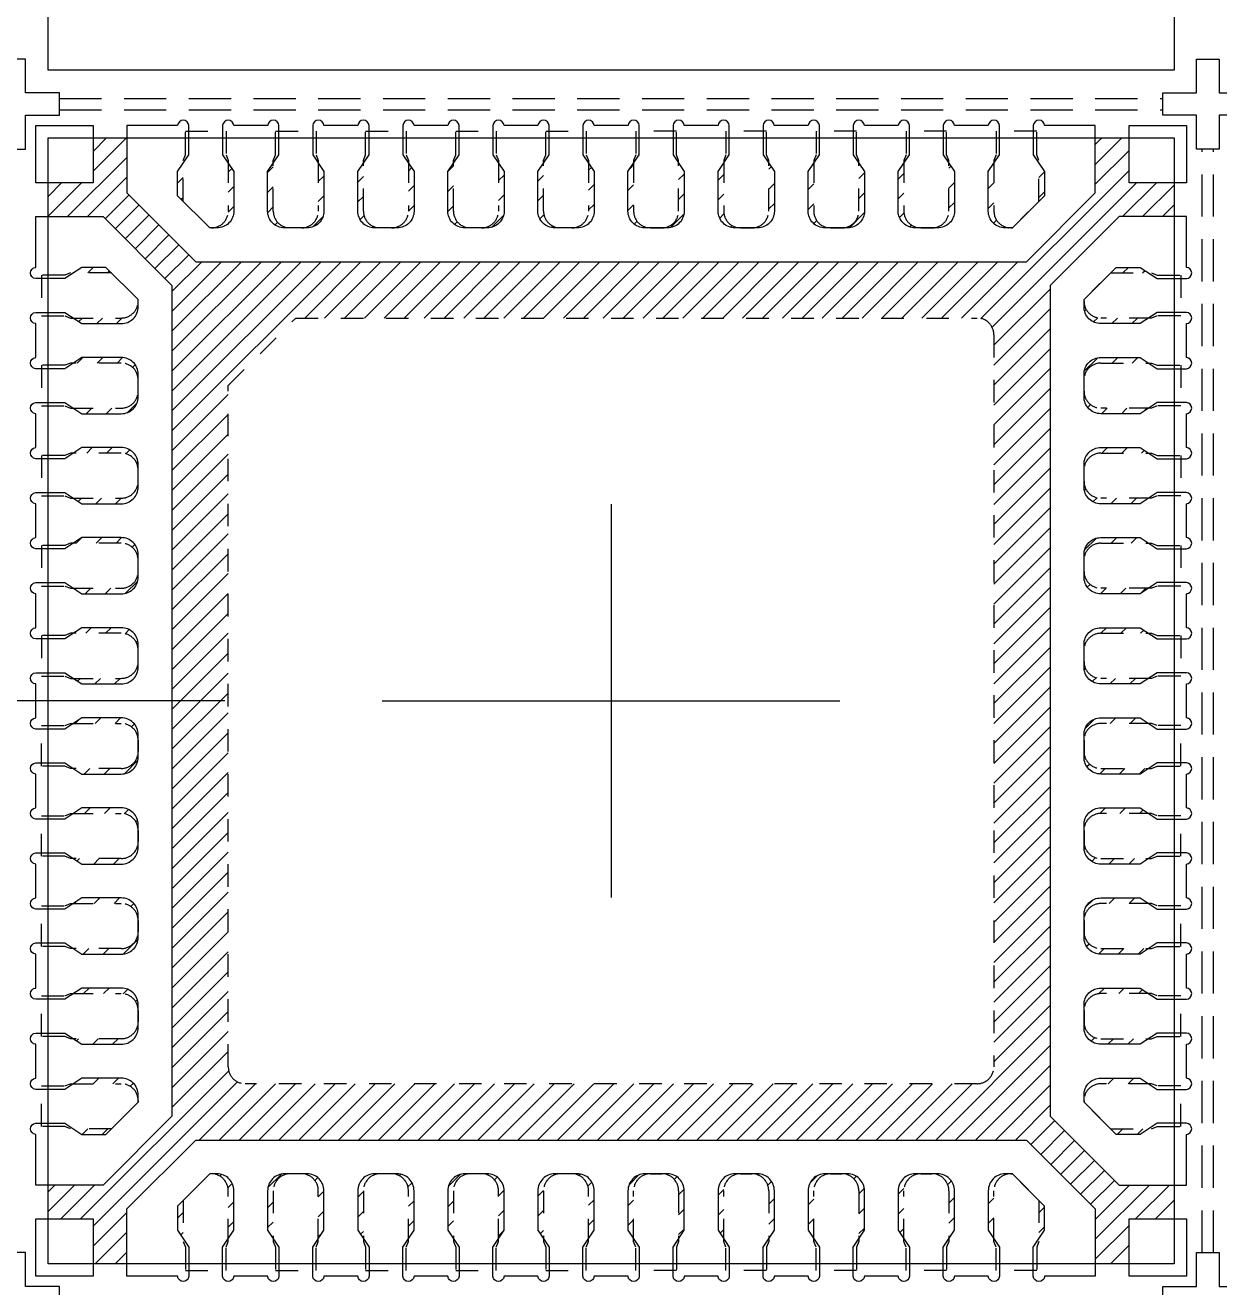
# Model space of a CAD drawing. Extents: x -140 to 3541, y -503 to -95.
# Drawn here: x 3207.96 to 3213.26, y -338.36 to -332.76 of the extents above; entities that cross this region are included whole.
import ezdxf

# ---------------------------------------------------------------- set-up
doc = ezdxf.new("R2010")
doc.units = 0
doc.header["$LTSCALE"] = 5
doc.header["$MEASUREMENT"] = 0
doc.header["$PDMODE"] = 3
doc.linetypes.add('CENTER', pattern=[2, 1.25, -0.25, 0.25, -0.25])
doc.linetypes.add('HIDDEN', pattern=[0.375, 0.25, -0.125])
doc.layers.get('Defpoints').update_dxf_attribs({"linetype": 'CONTINUOUS'})
for name, color, linetype in [('1', 7, 'CONTINUOUS'), ('1D', 4, 'CONTINUOUS'), ('center', 1, 'CONTINUOUS'), ('ETCH', 4, 'CONTINUOUS'), ('PKG', 2, 'CONTINUOUS'), ('标注', 4, 'CONTINUOUS')]:
    doc.layers.add(name, color=color, linetype=linetype)
doc.styles.add('SIMPLEX', font='SIMPLEX')
doc.styles.add('宋体', font='')
doc.styles.get('宋体').set_extended_font_data('SimSun')
doc.dimstyles.new('副本Standard', dxfattribs={"dimtxt": 0.05, "dimasz": 0.05, "dimexe": 0.07, "dimexo": 0.07, "dimgap": 0.07, "dimtad": 1, "dimzin": 1, "dimdsep": 46, "dimtxsty": 'SIMPLEX', "dimcen": 0.1, "dimclrd": 256, "dimclre": 256, "dimclrt": 256, "dimadec": 0, "dimazin": 0, "dimtfac": 1, "dimtofl": 0, "dimtmove": 0, "dimatfit": 0, "dimfxl": 1, "dimlwd": -1, "dimlwe": -1, "dimarcsym": 0})
pattern_1 = [(45, (3211.050355, -333.526074), (-0.0441942, 0.0441942), [])]

# ---------------------------------------------------------------- blocks, each defined once
blk = doc.blocks.new('*D110')
at = {"layer": 'Defpoints', "color": 0}
for p in [(3239.5643, -274.4233), (3204.8143, -346.9113), (3206.9959, -355.1343)]:
    blk.add_point(p, dxfattribs=at)
at = {"layer": '标注', "lineweight": 0}
for p, q in [((3204.8143, -346.9363), (3204.8143, -351.1343)), ((3204.8143, -351.1343), (3206.9959, -353.1343)), ((3206.9959, -353.1343), (3206.9959, -355.1343))]:
    blk.add_line(p, q, dxfattribs=at)
at = {"layer": '标注', "lineweight": 0, "insert": (3206.9959, -357.2513), "char_height": 1, "attachment_point": 5, "rotation": 90, "style": '宋体'}
blk.add_mtext('34.750', dxfattribs=at)
blk = doc.blocks.new('*D131')
at = {"layer": 'Defpoints', "color": 0}
for p in [(3204.8213, -274.4233), (3198.5555, -349.3993), (3232.8023, -349.3993)]:
    blk.add_point(p, dxfattribs=at)
at = {"layer": '标注', "lineweight": 0}
blk.add_line((3232.7773, -349.3993), (3198.5555, -349.3993), dxfattribs=at)
at = {"layer": '标注', "lineweight": 0, "insert": (3196.4412, -349.3993), "char_height": 1, "attachment_point": 5, "style": '宋体'}
blk.add_mtext('74.976', dxfattribs=at)
blk = doc.blocks.new('*D132')
at = {"layer": 'Defpoints', "color": 0}
for p in [(3204.8213, -274.4233), (3198.5555, -335.7613), (3208.8736, -335.7613)]:
    blk.add_point(p, dxfattribs=at)
at = {"layer": '标注', "lineweight": 0}
blk.add_line((3208.8486, -335.7613), (3198.5555, -335.7613), dxfattribs=at)
at = {"layer": '标注', "lineweight": 0, "insert": (3196.4356, -335.7613), "char_height": 1, "attachment_point": 5, "style": '宋体'}
blk.add_mtext('61.338', dxfattribs=at)

msp = doc.modelspace()

# ---------------------------------------------------------------- hatches: boundary and pattern name
at = {"layer": 'ETCH', "lineweight": 0}
h = msp.add_hatch(dxfattribs=at)
h.set_pattern_fill('ANSI31', color=256, scale=0.5)
h.set_pattern_definition([(45, (2652.411686, -336.30486), (-0.044194174, 0.044194174), [])])
h.paths.add_polyline_path([(3212.51434, -333.91741), (3212.82041, -333.61135), (3213.06434, -333.61135), (3213.06434, -333.46135), (3212.86434, -333.46135), (3212.86434, -333.26135), (3212.71434, -333.26135), (3212.71434, -333.50528), (3212.40828, -333.81135), (3208.72041, -333.81135), (3208.41434, -333.50528), (3208.41434, -333.26135), (3208.26434, -333.26135), (3208.26434, -333.46135), (3208.06434, -333.46135), (3208.06434, -333.61135), (3208.30828, -333.61135), (3208.61434, -333.91741), (3208.61434, -337.60528), (3208.30828, -337.91135), (3208.06434, -337.91135), (3208.06434, -338.06135), (3208.26434, -338.06135), (3208.26434, -338.26135), (3208.41434, -338.26135), (3208.41434, -338.01741), (3208.72041, -337.71135), (3212.40828, -337.71135), (3212.71434, -338.01741), (3212.71434, -338.26135), (3212.86434, -338.26135), (3212.86434, -338.06135), (3213.06434, -338.06135), (3213.06434, -337.91135), (3212.82041, -337.91135), (3212.51434, -337.60528)])
h.paths.add_polyline_path([(3209.16434, -334.06135), (3212.18934, -334.06135, -0.4142136), (3212.26434, -334.13635), (3212.26434, -337.38635, -0.4142136), (3212.18934, -337.46135), (3208.93934, -337.46135, -0.4142136), (3208.86434, -337.38635), (3208.86434, -334.36135)], flags=16)
h = msp.add_hatch(dxfattribs=at)
h.set_pattern_fill('ANSI31', color=256, scale=0.5)
h.set_pattern_definition(pattern_1)
h.paths.add_polyline_path([(3211.06434, -333.37385), (3211.03934, -333.41135), (3211.03934, -333.58635, 0.4142136), (3211.11434, -333.66135), (3211.13934, -333.66135, -0.4142136), (3211.06434, -333.58635)])
h.paths.add_polyline_path([(3211.28934, -333.41135), (3211.26434, -333.37385), (3211.26434, -333.58635, -0.4142136), (3211.18934, -333.66135), (3211.21434, -333.66135, 0.4142136), (3211.28934, -333.58635)])
h.paths.add_polyline_path([(3211.46434, -333.37385), (3211.43934, -333.41135), (3211.43934, -333.58635, 0.4142136), (3211.51434, -333.66135), (3211.53934, -333.66135, -0.4142136), (3211.46434, -333.58635)])
h.paths.add_polyline_path([(3211.68934, -333.41135), (3211.66434, -333.37385), (3211.66434, -333.58635, -0.4142136), (3211.58934, -333.66135), (3211.61434, -333.66135, 0.4142136), (3211.68934, -333.58635)])
h.paths.add_polyline_path([(3211.86434, -333.37385), (3211.83934, -333.41135), (3211.83934, -333.58635, 0.4142136), (3211.91434, -333.66135), (3211.93934, -333.66135, -0.4142136), (3211.86434, -333.58635)])
h.paths.add_polyline_path([(3212.08934, -333.41135), (3212.06434, -333.37385), (3212.06434, -333.58635, -0.4142136), (3211.98934, -333.66135), (3212.01434, -333.66135, 0.4142136), (3212.08934, -333.58635)])
h.paths.add_polyline_path([(3212.26434, -333.37385), (3212.23934, -333.41135), (3212.23934, -333.58635, 0.4142136), (3212.31434, -333.66135), (3212.33934, -333.66135, -0.4142136), (3212.26434, -333.58635)])
h.paths.add_polyline_path([(3212.48934, -333.41135), (3212.46434, -333.37385), (3212.46434, -333.54315), (3212.48934, -333.51815)])
h.paths.add_polyline_path([(3208.66434, -333.37385), (3208.63934, -333.41135), (3208.63934, -333.51815), (3208.66434, -333.54315)])
h.paths.add_polyline_path([(3208.88934, -333.41135), (3208.86434, -333.37385), (3208.86434, -333.58635, -0.4142136), (3208.78934, -333.66135), (3208.81434, -333.66135, 0.4142136), (3208.88934, -333.58635)])
h.paths.add_polyline_path([(3209.06434, -333.37385), (3209.03934, -333.41135), (3209.03934, -333.58635, 0.4142136), (3209.11434, -333.66135), (3209.13934, -333.66135, -0.4142136), (3209.06434, -333.58635)])
h.paths.add_polyline_path([(3209.28934, -333.41135), (3209.26434, -333.37385), (3209.26434, -333.58635, -0.4142136), (3209.18934, -333.66135), (3209.21434, -333.66135, 0.4142136), (3209.28934, -333.58635)])
h.paths.add_polyline_path([(3209.46434, -333.37385), (3209.43934, -333.41135), (3209.43934, -333.58635, 0.4142136), (3209.51434, -333.66135), (3209.53934, -333.66135, -0.4142136), (3209.46434, -333.58635)])
h.paths.add_polyline_path([(3209.68934, -333.41135), (3209.66434, -333.37385), (3209.66434, -333.58635, -0.4142136), (3209.58934, -333.66135), (3209.61434, -333.66135, 0.4142136), (3209.68934, -333.58635)])
h.paths.add_polyline_path([(3209.86434, -333.37385), (3209.83934, -333.41135), (3209.83934, -333.58635, 0.4142136), (3209.91434, -333.66135), (3209.93934, -333.66135, -0.4142136), (3209.86434, -333.58635)])
h.paths.add_polyline_path([(3210.08934, -333.41135), (3210.06434, -333.37385), (3210.06434, -333.58635, -0.4142136), (3209.98934, -333.66135), (3210.01434, -333.66135, 0.4142136), (3210.08934, -333.58635)])
h.paths.add_polyline_path([(3210.26434, -333.37385), (3210.23934, -333.41135), (3210.23934, -333.58635, 0.4142136), (3210.31434, -333.66135), (3210.33934, -333.66135, -0.4142136), (3210.26434, -333.58635)])
h.paths.add_polyline_path([(3210.48934, -333.41135), (3210.46434, -333.37385), (3210.46434, -333.58635, -0.4142136), (3210.38934, -333.66135), (3210.41434, -333.66135, 0.4142136), (3210.48934, -333.58635)])
h.paths.add_polyline_path([(3210.66434, -333.37385), (3210.63934, -333.41135), (3210.63934, -333.58635, 0.4142136), (3210.71434, -333.66135), (3210.73934, -333.66135, -0.4142136), (3210.66434, -333.58635)])
h.paths.add_polyline_path([(3210.88934, -333.41135), (3210.86434, -333.37385), (3210.86434, -333.58635, -0.4142136), (3210.78934, -333.66135), (3210.81434, -333.66135, 0.4142136), (3210.88934, -333.58635)])
h = msp.add_hatch(dxfattribs=at)
h.set_pattern_fill('ANSI31', color=256, scale=0.5)
h.set_pattern_definition(pattern_1)
h.paths.add_polyline_path([(3208.17684, -335.26135), (3208.21434, -335.28635), (3208.38934, -335.28635, 0.4142136), (3208.46434, -335.21135), (3208.46434, -335.18635, -0.4142136), (3208.38934, -335.26135)])
h.paths.add_polyline_path([(3208.21434, -335.03635), (3208.17684, -335.06135), (3208.38934, -335.06135, -0.4142136), (3208.46434, -335.13635), (3208.46434, -335.11135, 0.4142136), (3208.38934, -335.03635)])
h.paths.add_polyline_path([(3208.17684, -334.86135), (3208.21434, -334.88635), (3208.38934, -334.88635, 0.4142136), (3208.46434, -334.81135), (3208.46434, -334.78635, -0.4142136), (3208.38934, -334.86135)])
h.paths.add_polyline_path([(3208.21434, -334.63635), (3208.17684, -334.66135), (3208.38934, -334.66135, -0.4142136), (3208.46434, -334.73635), (3208.46434, -334.71135, 0.4142136), (3208.38934, -334.63635)])
h.paths.add_polyline_path([(3208.17684, -334.46135), (3208.21434, -334.48635), (3208.38934, -334.48635, 0.4142136), (3208.46434, -334.41135), (3208.46434, -334.38635, -0.4142136), (3208.38934, -334.46135)])
h.paths.add_polyline_path([(3208.21434, -334.23635), (3208.17684, -334.26135), (3208.38934, -334.26135, -0.4142136), (3208.46434, -334.33635), (3208.46434, -334.31135, 0.4142136), (3208.38934, -334.23635)])
h.paths.add_polyline_path([(3208.17684, -334.06135), (3208.21434, -334.08635), (3208.38934, -334.08635, 0.4142136), (3208.46434, -334.01135), (3208.46434, -333.98635, -0.4142136), (3208.38934, -334.06135)])
h.paths.add_polyline_path([(3208.21434, -333.83635), (3208.17684, -333.86135), (3208.34614, -333.86135), (3208.32114, -333.83635)])
h.paths.add_polyline_path([(3208.17684, -337.66135), (3208.21434, -337.68635), (3208.32114, -337.68635), (3208.34614, -337.66135)])
h.paths.add_polyline_path([(3208.21434, -337.43635), (3208.17684, -337.46135), (3208.38934, -337.46135, -0.4142136), (3208.46434, -337.53635), (3208.46434, -337.51135, 0.4142136), (3208.38934, -337.43635)])
h.paths.add_polyline_path([(3208.17684, -337.26135), (3208.21434, -337.28635), (3208.38934, -337.28635, 0.4142136), (3208.46434, -337.21135), (3208.46434, -337.18635, -0.4142136), (3208.38934, -337.26135)])
h.paths.add_polyline_path([(3208.21434, -337.03635), (3208.17684, -337.06135), (3208.38934, -337.06135, -0.4142136), (3208.46434, -337.13635), (3208.46434, -337.11135, 0.4142136), (3208.38934, -337.03635)])
h.paths.add_polyline_path([(3208.17684, -336.86135), (3208.21434, -336.88635), (3208.38934, -336.88635, 0.4142136), (3208.46434, -336.81135), (3208.46434, -336.78635, -0.4142136), (3208.38934, -336.86135)])
h.paths.add_polyline_path([(3208.21434, -336.63635), (3208.17684, -336.66135), (3208.38934, -336.66135, -0.4142136), (3208.46434, -336.73635), (3208.46434, -336.71135, 0.4142136), (3208.38934, -336.63635)])
h.paths.add_polyline_path([(3208.17684, -336.46135), (3208.21434, -336.48635), (3208.38934, -336.48635, 0.4142136), (3208.46434, -336.41135), (3208.46434, -336.38635, -0.4142136), (3208.38934, -336.46135)])
h.paths.add_polyline_path([(3208.21434, -336.23635), (3208.17684, -336.26135), (3208.38934, -336.26135, -0.4142136), (3208.46434, -336.33635), (3208.46434, -336.31135, 0.4142136), (3208.38934, -336.23635)])
h.paths.add_polyline_path([(3208.17684, -336.06135), (3208.21434, -336.08635), (3208.38934, -336.08635, 0.4142136), (3208.46434, -336.01135), (3208.46434, -335.98635, -0.4142136), (3208.38934, -336.06135)])
h.paths.add_polyline_path([(3208.21434, -335.83635), (3208.17684, -335.86135), (3208.38934, -335.86135, -0.4142136), (3208.46434, -335.93635), (3208.46434, -335.91135, 0.4142136), (3208.38934, -335.83635)])
h.paths.add_polyline_path([(3208.17684, -335.66135), (3208.21434, -335.68635), (3208.38934, -335.68635, 0.4142136), (3208.46434, -335.61135), (3208.46434, -335.58635, -0.4142136), (3208.38934, -335.66135)])
h.paths.add_polyline_path([(3208.21434, -335.43635), (3208.17684, -335.46135), (3208.38934, -335.46135, -0.4142136), (3208.46434, -335.53635), (3208.46434, -335.51135, 0.4142136), (3208.38934, -335.43635)])
h = msp.add_hatch(dxfattribs=at)
h.set_pattern_fill('ANSI31', color=256, scale=0.5)
h.set_pattern_definition(pattern_1)
h.paths.add_polyline_path([(3212.95184, -335.26135), (3212.91434, -335.28635), (3212.73934, -335.28635, -0.4142136), (3212.66434, -335.21135), (3212.66434, -335.18635, 0.4142136), (3212.73934, -335.26135)])
h.paths.add_polyline_path([(3212.91434, -335.03635), (3212.95184, -335.06135), (3212.73934, -335.06135, 0.4142136), (3212.66434, -335.13635), (3212.66434, -335.11135, -0.4142136), (3212.73934, -335.03635)])
h.paths.add_polyline_path([(3212.95184, -334.86135), (3212.91434, -334.88635), (3212.73934, -334.88635, -0.4142136), (3212.66434, -334.81135), (3212.66434, -334.78635, 0.4142136), (3212.73934, -334.86135)])
h.paths.add_polyline_path([(3212.91434, -334.63635), (3212.95184, -334.66135), (3212.73934, -334.66135, 0.4142136), (3212.66434, -334.73635), (3212.66434, -334.71135, -0.4142136), (3212.73934, -334.63635)])
h.paths.add_polyline_path([(3212.95184, -334.46135), (3212.91434, -334.48635), (3212.73934, -334.48635, -0.4142136), (3212.66434, -334.41135), (3212.66434, -334.38635, 0.4142136), (3212.73934, -334.46135)])
h.paths.add_polyline_path([(3212.91434, -334.23635), (3212.95184, -334.26135), (3212.73934, -334.26135, 0.4142136), (3212.66434, -334.33635), (3212.66434, -334.31135, -0.4142136), (3212.73934, -334.23635)])
h.paths.add_polyline_path([(3212.95184, -334.06135), (3212.91434, -334.08635), (3212.73934, -334.08635, -0.4142136), (3212.66434, -334.01135), (3212.66434, -333.98635, 0.4142136), (3212.73934, -334.06135)])
h.paths.add_polyline_path([(3212.91434, -333.83635), (3212.95184, -333.86135), (3212.78254, -333.86135), (3212.80754, -333.83635)])
h.paths.add_polyline_path([(3212.95184, -337.66135), (3212.91434, -337.68635), (3212.80754, -337.68635), (3212.78254, -337.66135)])
h.paths.add_polyline_path([(3212.91434, -337.43635), (3212.95184, -337.46135), (3212.73934, -337.46135, 0.4142136), (3212.66434, -337.53635), (3212.66434, -337.51135, -0.4142136), (3212.73934, -337.43635)])
h.paths.add_polyline_path([(3212.95184, -337.26135), (3212.91434, -337.28635), (3212.73934, -337.28635, -0.4142136), (3212.66434, -337.21135), (3212.66434, -337.18635, 0.4142136), (3212.73934, -337.26135)])
h.paths.add_polyline_path([(3212.91434, -337.03635), (3212.95184, -337.06135), (3212.73934, -337.06135, 0.4142136), (3212.66434, -337.13635), (3212.66434, -337.11135, -0.4142136), (3212.73934, -337.03635)])
h.paths.add_polyline_path([(3212.95184, -336.86135), (3212.91434, -336.88635), (3212.73934, -336.88635, -0.4142136), (3212.66434, -336.81135), (3212.66434, -336.78635, 0.4142136), (3212.73934, -336.86135)])
h.paths.add_polyline_path([(3212.91434, -336.63635), (3212.95184, -336.66135), (3212.73934, -336.66135, 0.4142136), (3212.66434, -336.73635), (3212.66434, -336.71135, -0.4142136), (3212.73934, -336.63635)])
h.paths.add_polyline_path([(3212.95184, -336.46135), (3212.91434, -336.48635), (3212.73934, -336.48635, -0.4142136), (3212.66434, -336.41135), (3212.66434, -336.38635, 0.4142136), (3212.73934, -336.46135)])
h.paths.add_polyline_path([(3212.91434, -336.23635), (3212.95184, -336.26135), (3212.73934, -336.26135, 0.4142136), (3212.66434, -336.33635), (3212.66434, -336.31135, -0.4142136), (3212.73934, -336.23635)])
h.paths.add_polyline_path([(3212.95184, -336.06135), (3212.91434, -336.08635), (3212.73934, -336.08635, -0.4142136), (3212.66434, -336.01135), (3212.66434, -335.98635, 0.4142136), (3212.73934, -336.06135)])
h.paths.add_polyline_path([(3212.91434, -335.83635), (3212.95184, -335.86135), (3212.73934, -335.86135, 0.4142136), (3212.66434, -335.93635), (3212.66434, -335.91135, -0.4142136), (3212.73934, -335.83635)])
h.paths.add_polyline_path([(3212.95184, -335.66135), (3212.91434, -335.68635), (3212.73934, -335.68635, -0.4142136), (3212.66434, -335.61135), (3212.66434, -335.58635, 0.4142136), (3212.73934, -335.66135)])
h.paths.add_polyline_path([(3212.91434, -335.43635), (3212.95184, -335.46135), (3212.73934, -335.46135, 0.4142136), (3212.66434, -335.53635), (3212.66434, -335.51135, -0.4142136), (3212.73934, -335.43635)])
h = msp.add_hatch(dxfattribs=at)
h.set_pattern_fill('ANSI31', color=256, scale=0.5)
h.set_pattern_definition(pattern_1)
h.paths.add_polyline_path([(3211.06434, -338.14885), (3211.03934, -338.11135), (3211.03934, -337.93635, -0.4142136), (3211.11434, -337.86135), (3211.13934, -337.86135, 0.4142136), (3211.06434, -337.93635)])
h.paths.add_polyline_path([(3211.28934, -338.11135), (3211.26434, -338.14885), (3211.26434, -337.93635, 0.4142136), (3211.18934, -337.86135), (3211.21434, -337.86135, -0.4142136), (3211.28934, -337.93635)])
h.paths.add_polyline_path([(3211.46434, -338.14885), (3211.43934, -338.11135), (3211.43934, -337.93635, -0.4142136), (3211.51434, -337.86135), (3211.53934, -337.86135, 0.4142136), (3211.46434, -337.93635)])
h.paths.add_polyline_path([(3211.68934, -338.11135), (3211.66434, -338.14885), (3211.66434, -337.93635, 0.4142136), (3211.58934, -337.86135), (3211.61434, -337.86135, -0.4142136), (3211.68934, -337.93635)])
h.paths.add_polyline_path([(3211.86434, -338.14885), (3211.83934, -338.11135), (3211.83934, -337.93635, -0.4142136), (3211.91434, -337.86135), (3211.93934, -337.86135, 0.4142136), (3211.86434, -337.93635)])
h.paths.add_polyline_path([(3212.08934, -338.11135), (3212.06434, -338.14885), (3212.06434, -337.93635, 0.4142136), (3211.98934, -337.86135), (3212.01434, -337.86135, -0.4142136), (3212.08934, -337.93635)])
h.paths.add_polyline_path([(3212.26434, -338.14885), (3212.23934, -338.11135), (3212.23934, -337.93635, -0.4142136), (3212.31434, -337.86135), (3212.33934, -337.86135, 0.4142136), (3212.26434, -337.93635)])
h.paths.add_polyline_path([(3212.48934, -338.11135), (3212.46434, -338.14885), (3212.46434, -337.97955), (3212.48934, -338.00455)])
h.paths.add_polyline_path([(3208.66434, -338.14885), (3208.63934, -338.11135), (3208.63934, -338.00455), (3208.66434, -337.97955)])
h.paths.add_polyline_path([(3208.88934, -338.11135), (3208.86434, -338.14885), (3208.86434, -337.93635, 0.4142136), (3208.78934, -337.86135), (3208.81434, -337.86135, -0.4142136), (3208.88934, -337.93635)])
h.paths.add_polyline_path([(3209.06434, -338.14885), (3209.03934, -338.11135), (3209.03934, -337.93635, -0.4142136), (3209.11434, -337.86135), (3209.13934, -337.86135, 0.4142136), (3209.06434, -337.93635)])
h.paths.add_polyline_path([(3209.28934, -338.11135), (3209.26434, -338.14885), (3209.26434, -337.93635, 0.4142136), (3209.18934, -337.86135), (3209.21434, -337.86135, -0.4142136), (3209.28934, -337.93635)])
h.paths.add_polyline_path([(3209.46434, -338.14885), (3209.43934, -338.11135), (3209.43934, -337.93635, -0.4142136), (3209.51434, -337.86135), (3209.53934, -337.86135, 0.4142136), (3209.46434, -337.93635)])
h.paths.add_polyline_path([(3209.68934, -338.11135), (3209.66434, -338.14885), (3209.66434, -337.93635, 0.4142136), (3209.58934, -337.86135), (3209.61434, -337.86135, -0.4142136), (3209.68934, -337.93635)])
h.paths.add_polyline_path([(3209.86434, -338.14885), (3209.83934, -338.11135), (3209.83934, -337.93635, -0.4142136), (3209.91434, -337.86135), (3209.93934, -337.86135, 0.4142136), (3209.86434, -337.93635)])
h.paths.add_polyline_path([(3210.08934, -338.11135), (3210.06434, -338.14885), (3210.06434, -337.93635, 0.4142136), (3209.98934, -337.86135), (3210.01434, -337.86135, -0.4142136), (3210.08934, -337.93635)])
h.paths.add_polyline_path([(3210.26434, -338.14885), (3210.23934, -338.11135), (3210.23934, -337.93635, -0.4142136), (3210.31434, -337.86135), (3210.33934, -337.86135, 0.4142136), (3210.26434, -337.93635)])
h.paths.add_polyline_path([(3210.48934, -338.11135), (3210.46434, -338.14885), (3210.46434, -337.93635, 0.4142136), (3210.38934, -337.86135), (3210.41434, -337.86135, -0.4142136), (3210.48934, -337.93635)])
h.paths.add_polyline_path([(3210.66434, -338.14885), (3210.63934, -338.11135), (3210.63934, -337.93635, -0.4142136), (3210.71434, -337.86135), (3210.73934, -337.86135, 0.4142136), (3210.66434, -337.93635)])
h.paths.add_polyline_path([(3210.88934, -338.11135), (3210.86434, -338.14885), (3210.86434, -337.93635, 0.4142136), (3210.78934, -337.86135), (3210.81434, -337.86135, -0.4142136), (3210.88934, -337.93635)])

# ---------------------------------------------------------------- linework, layer by layer
at = {"layer": '1', "linetype": 'Continuous', "lineweight": 0}
for points in [[(3208.00934, -333.46135), (3208.00934, -333.20635), (3208.26434, -333.20635), (3208.26434, -333.46135)], [(3212.86434, -333.46135), (3212.86434, -333.20635), (3213.11934, -333.20635), (3213.11934, -333.46135)], [(3208.26434, -338.31635), (3208.00934, -338.31635), (3208.00934, -338.06135), (3208.26434, -338.06135)], [(3213.11934, -338.06135), (3213.11934, -338.31635), (3212.86434, -338.31635), (3212.86434, -338.06135)]]:
    msp.add_lwpolyline(points, close=True, dxfattribs=at)
at = {"layer": '1', "lineweight": 0}
for points in [[(3209.2892, -333.20635, 0.9266253), (3209.23934, -333.20635), (3209.23934, -333.33635), (3209.28934, -333.41135), (3209.28934, -333.58635, -0.4142136), (3209.21434, -333.66135), (3209.11434, -333.66135, -0.4142136), (3209.03934, -333.58635), (3209.03934, -333.41135), (3209.08934, -333.33635), (3209.08934, -333.20635, 0.9266253), (3209.03949, -333.20635), (3208.8892, -333.20635, 0.9266253), (3208.83934, -333.20635), (3208.83934, -333.33635), (3208.88934, -333.41135), (3208.88934, -333.58635, -0.4142136), (3208.81434, -333.66135), (3208.78254, -333.66135), (3208.63934, -333.51815), (3208.63934, -333.41135), (3208.68934, -333.33635), (3208.68934, -333.20635, 0.9266253), (3208.63949, -333.20635), (3208.41434, -333.20635), (3208.41434, -333.50528), (3208.72041, -333.81135), (3212.40828, -333.81135), (3212.71434, -333.50528), (3212.71434, -333.20635), (3212.4892, -333.20635, 0.9266253), (3212.43934, -333.20635), (3212.43934, -333.33635), (3212.48934, -333.41135), (3212.48934, -333.51815), (3212.34614, -333.66135), (3212.31434, -333.66135, -0.4142136), (3212.23934, -333.58635), (3212.23934, -333.41135), (3212.28934, -333.33635), (3212.28934, -333.20635, 0.9266253), (3212.23949, -333.20635), (3212.0892, -333.20635, 0.9266253), (3212.03934, -333.20635), (3212.03934, -333.33635), (3212.08934, -333.41135), (3212.08934, -333.58635, -0.4142136), (3212.01434, -333.66135), (3211.91434, -333.66135, -0.4142136), (3211.83934, -333.58635), (3211.83934, -333.41135), (3211.88934, -333.33635), (3211.88934, -333.20635, 0.9266253), (3211.83949, -333.20635), (3211.6892, -333.20635, 0.9266253), (3211.63934, -333.20635), (3211.63934, -333.33635), (3211.68934, -333.41135), (3211.68934, -333.58635, -0.4142136), (3211.61434, -333.66135), (3211.51434, -333.66135, -0.4142136), (3211.43934, -333.58635), (3211.43934, -333.41135), (3211.48934, -333.33635), (3211.48934, -333.20635, 0.9266253), (3211.43949, -333.20635), (3211.2892, -333.20635, 0.9266253), (3211.23934, -333.20635), (3211.23934, -333.33635), (3211.28934, -333.41135), (3211.28934, -333.58635, -0.4142136), (3211.21434, -333.66135), (3211.11434, -333.66135, -0.4142136), (3211.03934, -333.58635), (3211.03934, -333.41135), (3211.08934, -333.33635), (3211.08934, -333.20635, 0.9266253), (3211.03949, -333.20635), (3210.8892, -333.20635, 0.9266253), (3210.83934, -333.20635), (3210.83934, -333.33635), (3210.88934, -333.41135), (3210.88934, -333.58635, -0.4142136), (3210.81434, -333.66135), (3210.71434, -333.66135, -0.4142136), (3210.63934, -333.58635), (3210.63934, -333.41135), (3210.68934, -333.33635), (3210.68934, -333.20635, 0.9266253), (3210.63949, -333.20635), (3210.4892, -333.20635, 0.9266253), (3210.43934, -333.20635), (3210.43934, -333.33635), (3210.48934, -333.41135), (3210.48934, -333.58635, -0.4142136), (3210.41434, -333.66135), (3210.31434, -333.66135, -0.4142136), (3210.23934, -333.58635), (3210.23934, -333.41135), (3210.28934, -333.33635), (3210.28934, -333.20635, 0.9266253), (3210.23949, -333.20635), (3210.0892, -333.20635, 0.9266253), (3210.03934, -333.20635), (3210.03934, -333.33635), (3210.08934, -333.41135), (3210.08934, -333.58635, -0.4142136), (3210.01434, -333.66135), (3209.91434, -333.66135, -0.4142136), (3209.83934, -333.58635), (3209.83934, -333.41135), (3209.88934, -333.33635), (3209.88934, -333.20635, 0.9266253), (3209.83949, -333.20635), (3209.6892, -333.20635, 0.9266253), (3209.63934, -333.20635), (3209.63934, -333.33635), (3209.68934, -333.41135), (3209.68934, -333.58635, -0.4142136), (3209.61434, -333.66135), (3209.51434, -333.66135, -0.4142136), (3209.43934, -333.58635), (3209.43934, -333.41135), (3209.48934, -333.33635), (3209.48934, -333.20635, 0.9266253), (3209.43949, -333.20635)], [(3213.11934, -334.8862, 0.9266253), (3213.11934, -334.83635), (3212.98934, -334.83635), (3212.91434, -334.88635), (3212.73934, -334.88635, -0.4142136), (3212.66434, -334.81135), (3212.66434, -334.71135, -0.4142136), (3212.73934, -334.63635), (3212.91434, -334.63635), (3212.98934, -334.68635), (3213.11934, -334.68635, 0.9266253), (3213.11934, -334.63649), (3213.11934, -334.4862, 0.9266253), (3213.11934, -334.43635), (3212.98934, -334.43635), (3212.91434, -334.48635), (3212.73934, -334.48635, -0.4142136), (3212.66434, -334.41135), (3212.66434, -334.31135, -0.4142136), (3212.73934, -334.23635), (3212.91434, -334.23635), (3212.98934, -334.28635), (3213.11934, -334.28635, 0.9266253), (3213.11934, -334.23649), (3213.11934, -334.0862, 0.9266253), (3213.11934, -334.03635), (3212.98934, -334.03635), (3212.91434, -334.08635), (3212.73934, -334.08635, -0.4142136), (3212.66434, -334.01135), (3212.66434, -333.97955), (3212.80754, -333.83635), (3212.91434, -333.83635), (3212.98934, -333.88635), (3213.11934, -333.88635, 0.9266253), (3213.11934, -333.83649), (3213.11934, -333.61135), (3212.82041, -333.61135), (3212.51434, -333.91741), (3212.51434, -337.60528), (3212.82041, -337.91135), (3213.11934, -337.91135), (3213.11934, -337.6862, 0.9266253), (3213.11934, -337.63635), (3212.98934, -337.63635), (3212.91434, -337.68635), (3212.80754, -337.68635), (3212.66434, -337.54315), (3212.66434, -337.51135, -0.4142136), (3212.73934, -337.43635), (3212.91434, -337.43635), (3212.98934, -337.48635), (3213.11934, -337.48635, 0.9266253), (3213.11934, -337.43649), (3213.11934, -337.2862, 0.9266253), (3213.11934, -337.23635), (3212.98934, -337.23635), (3212.91434, -337.28635), (3212.73934, -337.28635, -0.4142136), (3212.66434, -337.21135), (3212.66434, -337.11135, -0.4142136), (3212.73934, -337.03635), (3212.91434, -337.03635), (3212.98934, -337.08635), (3213.11934, -337.08635, 0.9266253), (3213.11934, -337.03649), (3213.11934, -336.8862, 0.9266253), (3213.11934, -336.83635), (3212.98934, -336.83635), (3212.91434, -336.88635), (3212.73934, -336.88635, -0.4142136), (3212.66434, -336.81135), (3212.66434, -336.71135, -0.4142136), (3212.73934, -336.63635), (3212.91434, -336.63635), (3212.98934, -336.68635), (3213.11934, -336.68635, 0.9266253), (3213.11934, -336.63649), (3213.11934, -336.4862, 0.9266253), (3213.11934, -336.43635), (3212.98934, -336.43635), (3212.91434, -336.48635), (3212.73934, -336.48635, -0.4142136), (3212.66434, -336.41135), (3212.66434, -336.31135, -0.4142136), (3212.73934, -336.23635), (3212.91434, -336.23635), (3212.98934, -336.28635), (3213.11934, -336.28635, 0.9266253), (3213.11934, -336.23649), (3213.11934, -336.0862, 0.9266253), (3213.11934, -336.03635), (3212.98934, -336.03635), (3212.91434, -336.08635), (3212.73934, -336.08635, -0.4142136), (3212.66434, -336.01135), (3212.66434, -335.91135, -0.4142136), (3212.73934, -335.83635), (3212.91434, -335.83635), (3212.98934, -335.88635), (3213.11934, -335.88635, 0.9266253), (3213.11934, -335.83649), (3213.11934, -335.6862, 0.9266253), (3213.11934, -335.63635), (3212.98934, -335.63635), (3212.91434, -335.68635), (3212.73934, -335.68635, -0.4142136), (3212.66434, -335.61135), (3212.66434, -335.51135, -0.4142136), (3212.73934, -335.43635), (3212.91434, -335.43635), (3212.98934, -335.48635), (3213.11934, -335.48635, 0.9266253), (3213.11934, -335.43649), (3213.11934, -335.2862, 0.9266253), (3213.11934, -335.23635), (3212.98934, -335.23635), (3212.91434, -335.28635), (3212.73934, -335.28635, -0.4142136), (3212.66434, -335.21135), (3212.66434, -335.11135, -0.4142136), (3212.73934, -335.03635), (3212.91434, -335.03635), (3212.98934, -335.08635), (3213.11934, -335.08635, 0.9266253), (3213.11934, -335.03649)]]:
    msp.add_lwpolyline(points, format="xyb", close=True, dxfattribs=at)
at = {"layer": '1', "linetype": 'Continuous', "lineweight": 0}
for points in [[(3208.00934, -334.8862, -0.9266253), (3208.00934, -334.83635), (3208.13934, -334.83635), (3208.21434, -334.88635), (3208.38934, -334.88635, 0.4142136), (3208.46434, -334.81135), (3208.46434, -334.71135, 0.4142136), (3208.38934, -334.63635), (3208.21434, -334.63635), (3208.13934, -334.68635), (3208.00934, -334.68635, -0.9266253), (3208.00934, -334.63649), (3208.00934, -334.4862, -0.9266253), (3208.00934, -334.43635), (3208.13934, -334.43635), (3208.21434, -334.48635), (3208.38934, -334.48635, 0.4142136), (3208.46434, -334.41135), (3208.46434, -334.31135, 0.4142136), (3208.38934, -334.23635), (3208.21434, -334.23635), (3208.13934, -334.28635), (3208.00934, -334.28635, -0.9266253), (3208.00934, -334.23649), (3208.00934, -334.0862, -0.9266253), (3208.00934, -334.03635), (3208.13934, -334.03635), (3208.21434, -334.08635), (3208.38934, -334.08635, 0.4142136), (3208.46434, -334.01135), (3208.46434, -333.97955), (3208.32114, -333.83635), (3208.21434, -333.83635), (3208.13934, -333.88635), (3208.00934, -333.88635, -0.9266253), (3208.00934, -333.83649), (3208.00934, -333.61135), (3208.30828, -333.61135), (3208.61434, -333.91741), (3208.61434, -337.60528), (3208.30828, -337.91135), (3208.00934, -337.91135), (3208.00934, -337.6862, -0.9266253), (3208.00934, -337.63635), (3208.13934, -337.63635), (3208.21434, -337.68635), (3208.32114, -337.68635), (3208.46434, -337.54315), (3208.46434, -337.51135, 0.4142136), (3208.38934, -337.43635), (3208.21434, -337.43635), (3208.13934, -337.48635), (3208.00934, -337.48635, -0.9266253), (3208.00934, -337.43649), (3208.00934, -337.2862, -0.9266253), (3208.00934, -337.23635), (3208.13934, -337.23635), (3208.21434, -337.28635), (3208.38934, -337.28635, 0.4142136), (3208.46434, -337.21135), (3208.46434, -337.11135, 0.4142136), (3208.38934, -337.03635), (3208.21434, -337.03635), (3208.13934, -337.08635), (3208.00934, -337.08635, -0.9266253), (3208.00934, -337.03649), (3208.00934, -336.8862, -0.9266253), (3208.00934, -336.83635), (3208.13934, -336.83635), (3208.21434, -336.88635), (3208.38934, -336.88635, 0.4142136), (3208.46434, -336.81135), (3208.46434, -336.71135, 0.4142136), (3208.38934, -336.63635), (3208.21434, -336.63635), (3208.13934, -336.68635), (3208.00934, -336.68635, -0.9266253), (3208.00934, -336.63649), (3208.00934, -336.4862, -0.9266253), (3208.00934, -336.43635), (3208.13934, -336.43635), (3208.21434, -336.48635), (3208.38934, -336.48635, 0.4142136), (3208.46434, -336.41135), (3208.46434, -336.31135, 0.4142136), (3208.38934, -336.23635), (3208.21434, -336.23635), (3208.13934, -336.28635), (3208.00934, -336.28635, -0.9266253), (3208.00934, -336.23649), (3208.00934, -336.0862, -0.9266253), (3208.00934, -336.03635), (3208.13934, -336.03635), (3208.21434, -336.08635), (3208.38934, -336.08635, 0.4142136), (3208.46434, -336.01135), (3208.46434, -335.91135, 0.4142136), (3208.38934, -335.83635), (3208.21434, -335.83635), (3208.13934, -335.88635), (3208.00934, -335.88635, -0.9266253), (3208.00934, -335.83649), (3208.00934, -335.6862, -0.9266253), (3208.00934, -335.63635), (3208.13934, -335.63635), (3208.21434, -335.68635), (3208.38934, -335.68635, 0.4142136), (3208.46434, -335.61135), (3208.46434, -335.51135, 0.4142136), (3208.38934, -335.43635), (3208.21434, -335.43635), (3208.13934, -335.48635), (3208.00934, -335.48635, -0.9266253), (3208.00934, -335.43649), (3208.00934, -335.2862, -0.9266253), (3208.00934, -335.23635), (3208.13934, -335.23635), (3208.21434, -335.28635), (3208.38934, -335.28635, 0.4142136), (3208.46434, -335.21135), (3208.46434, -335.11135, 0.4142136), (3208.38934, -335.03635), (3208.21434, -335.03635), (3208.13934, -335.08635), (3208.00934, -335.08635, -0.9266253), (3208.00934, -335.03649)], [(3208.8892, -338.31635, -0.9266253), (3208.83934, -338.31635), (3208.83934, -338.18635), (3208.88934, -338.11135), (3208.88934, -337.93635, 0.4142136), (3208.81434, -337.86135), (3208.78254, -337.86135), (3208.63934, -338.00455), (3208.63934, -338.11135), (3208.68934, -338.18635), (3208.68934, -338.31635, -0.9266253), (3208.63949, -338.31635), (3208.41434, -338.31635), (3208.41434, -338.01741), (3208.72041, -337.71135), (3212.40828, -337.71135), (3212.71434, -338.01741), (3212.71434, -338.31635), (3212.4892, -338.31635, -0.9266253), (3212.43934, -338.31635), (3212.43934, -338.18635), (3212.48934, -338.11135), (3212.48934, -338.00455), (3212.34614, -337.86135), (3212.31434, -337.86135, 0.4142136), (3212.23934, -337.93635), (3212.23934, -338.11135), (3212.28934, -338.18635), (3212.28934, -338.31635, -0.9266253), (3212.23949, -338.31635), (3212.0892, -338.31635, -0.9266253), (3212.03934, -338.31635), (3212.03934, -338.18635), (3212.08934, -338.11135), (3212.08934, -337.93635, 0.4142136), (3212.01434, -337.86135), (3211.91434, -337.86135, 0.4142136), (3211.83934, -337.93635), (3211.83934, -338.11135), (3211.88934, -338.18635), (3211.88934, -338.31635, -0.9266253), (3211.83949, -338.31635), (3211.6892, -338.31635, -0.9266253), (3211.63934, -338.31635), (3211.63934, -338.18635), (3211.68934, -338.11135), (3211.68934, -337.93635, 0.4142136), (3211.61434, -337.86135), (3211.51434, -337.86135, 0.4142136), (3211.43934, -337.93635), (3211.43934, -338.11135), (3211.48934, -338.18635), (3211.48934, -338.31635, -0.9266253), (3211.43949, -338.31635), (3211.2892, -338.31635, -0.9266253), (3211.23934, -338.31635), (3211.23934, -338.18635), (3211.28934, -338.11135), (3211.28934, -337.93635, 0.4142136), (3211.21434, -337.86135), (3211.11434, -337.86135, 0.4142136), (3211.03934, -337.93635), (3211.03934, -338.11135), (3211.08934, -338.18635), (3211.08934, -338.31635, -0.9266253), (3211.03949, -338.31635), (3210.8892, -338.31635, -0.9266253), (3210.83934, -338.31635), (3210.83934, -338.18635), (3210.88934, -338.11135), (3210.88934, -337.93635, 0.4142136), (3210.81434, -337.86135), (3210.71434, -337.86135, 0.4142136), (3210.63934, -337.93635), (3210.63934, -338.11135), (3210.68934, -338.18635), (3210.68934, -338.31635, -0.9266253), (3210.63949, -338.31635), (3210.4892, -338.31635, -0.9266253), (3210.43934, -338.31635), (3210.43934, -338.18635), (3210.48934, -338.11135), (3210.48934, -337.93635, 0.4142136), (3210.41434, -337.86135), (3210.31434, -337.86135, 0.4142136), (3210.23934, -337.93635), (3210.23934, -338.11135), (3210.28934, -338.18635), (3210.28934, -338.31635, -0.9266253), (3210.23949, -338.31635), (3210.0892, -338.31635, -0.9266253), (3210.03934, -338.31635), (3210.03934, -338.18635), (3210.08934, -338.11135), (3210.08934, -337.93635, 0.4142136), (3210.01434, -337.86135), (3209.91434, -337.86135, 0.4142136), (3209.83934, -337.93635), (3209.83934, -338.11135), (3209.88934, -338.18635), (3209.88934, -338.31635, -0.9266253), (3209.83949, -338.31635), (3209.6892, -338.31635, -0.9266253), (3209.63934, -338.31635), (3209.63934, -338.18635), (3209.68934, -338.11135), (3209.68934, -337.93635, 0.4142136), (3209.61434, -337.86135), (3209.51434, -337.86135, 0.4142136), (3209.43934, -337.93635), (3209.43934, -338.11135), (3209.48934, -338.18635), (3209.48934, -338.31635, -0.9266253), (3209.43949, -338.31635), (3209.2892, -338.31635, -0.9266253), (3209.23934, -338.31635), (3209.23934, -338.18635), (3209.28934, -338.11135), (3209.28934, -337.93635, 0.4142136), (3209.21434, -337.86135), (3209.11434, -337.86135, 0.4142136), (3209.03934, -337.93635), (3209.03934, -338.11135), (3209.08934, -338.18635), (3209.08934, -338.31635, -0.9266253), (3209.03949, -338.31635)]]:
    msp.add_lwpolyline(points, format="xyb", close=True, dxfattribs=at)
at = {"layer": '1D', "linetype": 'HIDDEN', "lineweight": 5, "ltscale": 0.15}
for p, q in [((3208.11434, -333.08635), (3213.01434, -333.08635)), ((3208.11434, -333.13635), (3213.01434, -333.13635)), ((3213.18934, -338.21135), (3213.18934, -333.31135)), ((3213.23934, -338.21135), (3213.23934, -333.31135))]:
    msp.add_line(p, q, dxfattribs=at)
for points in [[(3207.71434, -333.20635), (3207.71434, -333.16135), (3207.86434, -333.16135), (3207.86434, -333.31135), (3207.96434, -333.31135), (3207.96434, -333.16135), (3208.11434, -333.16135), (3208.11434, -333.06135), (3207.96434, -333.06135), (3207.96434, -332.91135), (3207.86434, -332.91135), (3207.86434, -333.06135), (3207.71434, -333.06135), (3207.71434, -333.01635)], [(3213.16434, -332.91135), (3213.26434, -332.91135), (3213.26434, -333.06135), (3213.41434, -333.06135), (3213.41434, -333.16135), (3213.26434, -333.16135), (3213.26434, -333.31135), (3213.16434, -333.31135), (3213.16434, -333.16135), (3213.01434, -333.16135), (3213.01434, -333.06135), (3213.16434, -333.06135), (3213.16434, -332.91135)], [(3207.71434, -338.50635), (3207.71434, -338.46135), (3207.86434, -338.46135), (3207.86434, -338.61135), (3207.96434, -338.61135), (3207.96434, -338.46135), (3208.11434, -338.46135), (3208.11434, -338.36135), (3207.96434, -338.36135), (3207.96434, -338.21135), (3207.86434, -338.21135), (3207.86434, -338.36135), (3207.71434, -338.36135), (3207.71434, -338.31635)], [(3213.16434, -338.21135), (3213.26434, -338.21135), (3213.26434, -338.36135), (3213.41434, -338.36135), (3213.41434, -338.46135), (3213.26434, -338.46135), (3213.26434, -338.61135), (3213.16434, -338.61135), (3213.16434, -338.46135), (3213.01434, -338.46135), (3213.01434, -338.36135), (3213.16434, -338.36135), (3213.16434, -338.21135)]]:
    msp.add_lwpolyline(points, dxfattribs=at)
at = {"layer": '1D', "linetype": 'HIDDEN', "lineweight": 0, "ltscale": 0.05}
for points in [[(3208.85434, -333.23135), (3208.85434, -333.33635), (3208.86434, -333.36135), (3208.86434, -333.58635, -0.4142136), (3208.78934, -333.66135), (3208.78254, -333.66135), (3208.66434, -333.54315), (3208.66434, -333.36135), (3208.67434, -333.33635), (3208.67434, -333.23135)], [(3209.25434, -333.23135), (3209.25434, -333.33635), (3209.26434, -333.36135), (3209.26434, -333.58635, -0.4142136), (3209.18934, -333.66135), (3209.13934, -333.66135, -0.4142136), (3209.06434, -333.58635), (3209.06434, -333.36135), (3209.07434, -333.33635), (3209.07434, -333.23135)], [(3209.65434, -333.23135), (3209.65434, -333.33635), (3209.66434, -333.36135), (3209.66434, -333.58635, -0.4142136), (3209.58934, -333.66135), (3209.53934, -333.66135, -0.4142136), (3209.46434, -333.58635), (3209.46434, -333.36135), (3209.47434, -333.33635), (3209.47434, -333.23135)], [(3210.05434, -333.23135), (3210.05434, -333.33635), (3210.06434, -333.36135), (3210.06434, -333.58635, -0.4142136), (3209.98934, -333.66135), (3209.93934, -333.66135, -0.4142136), (3209.86434, -333.58635), (3209.86434, -333.36135), (3209.87434, -333.33635), (3209.87434, -333.23135)], [(3210.45434, -333.23135), (3210.45434, -333.33635), (3210.46434, -333.36135), (3210.46434, -333.58635, -0.4142136), (3210.38934, -333.66135), (3210.33934, -333.66135, -0.4142136), (3210.26434, -333.58635), (3210.26434, -333.36135), (3210.27434, -333.33635), (3210.27434, -333.23135)], [(3210.85434, -333.23135), (3210.67434, -333.23135), (3210.67434, -333.33635), (3210.66434, -333.36135), (3210.66434, -333.58635, 0.4142136), (3210.73934, -333.66135), (3210.78934, -333.66135, 0.4142136), (3210.86434, -333.58635), (3210.86434, -333.36135), (3210.85434, -333.33635)], [(3211.25434, -333.23135), (3211.07434, -333.23135), (3211.07434, -333.33635), (3211.06434, -333.36135), (3211.06434, -333.58635, 0.4142136), (3211.13934, -333.66135), (3211.18934, -333.66135, 0.4142136), (3211.26434, -333.58635), (3211.26434, -333.36135), (3211.25434, -333.33635)], [(3211.65434, -333.23135), (3211.47434, -333.23135), (3211.47434, -333.33635), (3211.46434, -333.36135), (3211.46434, -333.58635, 0.4142136), (3211.53934, -333.66135), (3211.58934, -333.66135, 0.4142136), (3211.66434, -333.58635), (3211.66434, -333.36135), (3211.65434, -333.33635)], [(3212.05434, -333.23135), (3211.87434, -333.23135), (3211.87434, -333.33635), (3211.86434, -333.36135), (3211.86434, -333.58635, 0.4142136), (3211.93934, -333.66135), (3211.98934, -333.66135, 0.4142136), (3212.06434, -333.58635), (3212.06434, -333.36135), (3212.05434, -333.33635)], [(3212.45434, -333.23135), (3212.27434, -333.23135), (3212.27434, -333.33635), (3212.26434, -333.36135), (3212.26434, -333.58635, 0.4142136), (3212.33934, -333.66135), (3212.34614, -333.66135), (3212.46434, -333.54315), (3212.46434, -333.36135), (3212.45434, -333.33635)], [(3208.03434, -333.87135), (3208.03434, -334.05135), (3208.13934, -334.05135), (3208.16434, -334.06135), (3208.38934, -334.06135, 0.4142136), (3208.46434, -333.98635), (3208.46434, -333.97955), (3208.34614, -333.86135), (3208.16434, -333.86135), (3208.13934, -333.87135)], [(3213.09434, -334.05135), (3212.98934, -334.05135), (3212.96434, -334.06135), (3212.73934, -334.06135, -0.4142136), (3212.66434, -333.98635), (3212.66434, -333.97955), (3212.78254, -333.86135), (3212.96434, -333.86135), (3212.98934, -333.87135), (3213.09434, -333.87135)], [(3208.86434, -337.38635), (3208.86434, -334.36135), (3209.16434, -334.06135), (3212.18934, -334.06135, -0.4142136), (3212.26434, -334.13635), (3212.26434, -337.38635, -0.4142136), (3212.18934, -337.46135), (3208.93934, -337.46135, -0.4142136)], [(3208.03434, -334.27135), (3208.03434, -334.45135), (3208.13934, -334.45135), (3208.16434, -334.46135), (3208.38934, -334.46135, 0.4142136), (3208.46434, -334.38635), (3208.46434, -334.33635, 0.4142136), (3208.38934, -334.26135), (3208.16434, -334.26135), (3208.13934, -334.27135)], [(3213.09434, -334.45135), (3212.98934, -334.45135), (3212.96434, -334.46135), (3212.73934, -334.46135, -0.4142136), (3212.66434, -334.38635), (3212.66434, -334.33635, -0.4142136), (3212.73934, -334.26135), (3212.96434, -334.26135), (3212.98934, -334.27135), (3213.09434, -334.27135)], [(3208.03434, -334.67135), (3208.03434, -334.85135), (3208.13934, -334.85135), (3208.16434, -334.86135), (3208.38934, -334.86135, 0.4142136), (3208.46434, -334.78635), (3208.46434, -334.73635, 0.4142136), (3208.38934, -334.66135), (3208.16434, -334.66135), (3208.13934, -334.67135)], [(3213.09434, -334.85135), (3212.98934, -334.85135), (3212.96434, -334.86135), (3212.73934, -334.86135, -0.4142136), (3212.66434, -334.78635), (3212.66434, -334.73635, -0.4142136), (3212.73934, -334.66135), (3212.96434, -334.66135), (3212.98934, -334.67135), (3213.09434, -334.67135)], [(3208.03434, -335.07135), (3208.03434, -335.25135), (3208.13934, -335.25135), (3208.16434, -335.26135), (3208.38934, -335.26135, 0.4142136), (3208.46434, -335.18635), (3208.46434, -335.13635, 0.4142136), (3208.38934, -335.06135), (3208.16434, -335.06135), (3208.13934, -335.07135)], [(3213.09434, -335.07135), (3213.09434, -335.25135), (3212.98934, -335.25135), (3212.96434, -335.26135), (3212.73934, -335.26135, -0.4142136), (3212.66434, -335.18635), (3212.66434, -335.13635, -0.4142136), (3212.73934, -335.06135), (3212.96434, -335.06135), (3212.98934, -335.07135)], [(3208.03434, -335.47135), (3208.03434, -335.65135), (3208.13934, -335.65135), (3208.16434, -335.66135), (3208.38934, -335.66135, 0.4142136), (3208.46434, -335.58635), (3208.46434, -335.53635, 0.4142136), (3208.38934, -335.46135), (3208.16434, -335.46135), (3208.13934, -335.47135)], [(3213.09434, -335.65135), (3212.98934, -335.65135), (3212.96434, -335.66135), (3212.73934, -335.66135, -0.4142136), (3212.66434, -335.58635), (3212.66434, -335.53635, -0.4142136), (3212.73934, -335.46135), (3212.96434, -335.46135), (3212.98934, -335.47135), (3213.09434, -335.47135)], [(3208.03434, -335.87135), (3208.13934, -335.87135), (3208.16434, -335.86135), (3208.38934, -335.86135, -0.4142136), (3208.46434, -335.93635), (3208.46434, -335.98635, -0.4142136), (3208.38934, -336.06135), (3208.16434, -336.06135), (3208.13934, -336.05135), (3208.03434, -336.05135)], [(3213.09434, -336.05135), (3213.09434, -335.87135), (3212.98934, -335.87135), (3212.96434, -335.86135), (3212.73934, -335.86135, 0.4142136), (3212.66434, -335.93635), (3212.66434, -335.98635, 0.4142136), (3212.73934, -336.06135), (3212.96434, -336.06135), (3212.98934, -336.05135)], [(3208.03434, -336.27135), (3208.13934, -336.27135), (3208.16434, -336.26135), (3208.38934, -336.26135, -0.4142136), (3208.46434, -336.33635), (3208.46434, -336.38635, -0.4142136), (3208.38934, -336.46135), (3208.16434, -336.46135), (3208.13934, -336.45135), (3208.03434, -336.45135)], [(3213.09434, -336.45135), (3213.09434, -336.27135), (3212.98934, -336.27135), (3212.96434, -336.26135), (3212.73934, -336.26135, 0.4142136), (3212.66434, -336.33635), (3212.66434, -336.38635, 0.4142136), (3212.73934, -336.46135), (3212.96434, -336.46135), (3212.98934, -336.45135)], [(3208.03434, -336.67135), (3208.13934, -336.67135), (3208.16434, -336.66135), (3208.38934, -336.66135, -0.4142136), (3208.46434, -336.73635), (3208.46434, -336.78635, -0.4142136), (3208.38934, -336.86135), (3208.16434, -336.86135), (3208.13934, -336.85135), (3208.03434, -336.85135)], [(3213.09434, -336.85135), (3213.09434, -336.67135), (3212.98934, -336.67135), (3212.96434, -336.66135), (3212.73934, -336.66135, 0.4142136), (3212.66434, -336.73635), (3212.66434, -336.78635, 0.4142136), (3212.73934, -336.86135), (3212.96434, -336.86135), (3212.98934, -336.85135)], [(3208.03434, -337.07135), (3208.13934, -337.07135), (3208.16434, -337.06135), (3208.38934, -337.06135, -0.4142136), (3208.46434, -337.13635), (3208.46434, -337.18635, -0.4142136), (3208.38934, -337.26135), (3208.16434, -337.26135), (3208.13934, -337.25135), (3208.03434, -337.25135)], [(3213.09434, -337.25135), (3213.09434, -337.07135), (3212.98934, -337.07135), (3212.96434, -337.06135), (3212.73934, -337.06135, 0.4142136), (3212.66434, -337.13635), (3212.66434, -337.18635, 0.4142136), (3212.73934, -337.26135), (3212.96434, -337.26135), (3212.98934, -337.25135)], [(3208.03434, -337.47135), (3208.13934, -337.47135), (3208.16434, -337.46135), (3208.38934, -337.46135, -0.4142136), (3208.46434, -337.53635), (3208.46434, -337.54315), (3208.34614, -337.66135), (3208.16434, -337.66135), (3208.13934, -337.65135), (3208.03434, -337.65135)], [(3213.09434, -337.65135), (3213.09434, -337.47135), (3212.98934, -337.47135), (3212.96434, -337.46135), (3212.73934, -337.46135, 0.4142136), (3212.66434, -337.53635), (3212.66434, -337.54315), (3212.78254, -337.66135), (3212.96434, -337.66135), (3212.98934, -337.65135)], [(3208.67434, -338.29135), (3208.85434, -338.29135), (3208.85434, -338.18635), (3208.86434, -338.16135), (3208.86434, -337.93635, 0.4142136), (3208.78934, -337.86135), (3208.78254, -337.86135), (3208.66434, -337.97955), (3208.66434, -338.16135), (3208.67434, -338.18635)], [(3209.07434, -338.29135), (3209.25434, -338.29135), (3209.25434, -338.18635), (3209.26434, -338.16135), (3209.26434, -337.93635, 0.4142136), (3209.18934, -337.86135), (3209.13934, -337.86135, 0.4142136), (3209.06434, -337.93635), (3209.06434, -338.16135), (3209.07434, -338.18635)], [(3209.47434, -338.29135), (3209.65434, -338.29135), (3209.65434, -338.18635), (3209.66434, -338.16135), (3209.66434, -337.93635, 0.4142136), (3209.58934, -337.86135), (3209.53934, -337.86135, 0.4142136), (3209.46434, -337.93635), (3209.46434, -338.16135), (3209.47434, -338.18635)], [(3209.87434, -338.29135), (3210.05434, -338.29135), (3210.05434, -338.18635), (3210.06434, -338.16135), (3210.06434, -337.93635, 0.4142136), (3209.98934, -337.86135), (3209.93934, -337.86135, 0.4142136), (3209.86434, -337.93635), (3209.86434, -338.16135), (3209.87434, -338.18635)], [(3210.27434, -338.29135), (3210.45434, -338.29135), (3210.45434, -338.18635), (3210.46434, -338.16135), (3210.46434, -337.93635, 0.4142136), (3210.38934, -337.86135), (3210.33934, -337.86135, 0.4142136), (3210.26434, -337.93635), (3210.26434, -338.16135), (3210.27434, -338.18635)], [(3210.67434, -338.29135), (3210.67434, -338.18635), (3210.66434, -338.16135), (3210.66434, -337.93635, -0.4142136), (3210.73934, -337.86135), (3210.78934, -337.86135, -0.4142136), (3210.86434, -337.93635), (3210.86434, -338.16135), (3210.85434, -338.18635), (3210.85434, -338.29135)], [(3211.07434, -338.29135), (3211.07434, -338.18635), (3211.06434, -338.16135), (3211.06434, -337.93635, -0.4142136), (3211.13934, -337.86135), (3211.18934, -337.86135, -0.4142136), (3211.26434, -337.93635), (3211.26434, -338.16135), (3211.25434, -338.18635), (3211.25434, -338.29135)], [(3211.47434, -338.29135), (3211.47434, -338.18635), (3211.46434, -338.16135), (3211.46434, -337.93635, -0.4142136), (3211.53934, -337.86135), (3211.58934, -337.86135, -0.4142136), (3211.66434, -337.93635), (3211.66434, -338.16135), (3211.65434, -338.18635), (3211.65434, -338.29135)], [(3211.87434, -338.29135), (3211.87434, -338.18635), (3211.86434, -338.16135), (3211.86434, -337.93635, -0.4142136), (3211.93934, -337.86135), (3211.98934, -337.86135, -0.4142136), (3212.06434, -337.93635), (3212.06434, -338.16135), (3212.05434, -338.18635), (3212.05434, -338.29135)], [(3212.27434, -338.29135), (3212.27434, -338.18635), (3212.26434, -338.16135), (3212.26434, -337.93635, -0.4142136), (3212.33934, -337.86135), (3212.34614, -337.86135), (3212.46434, -337.97955), (3212.46434, -338.16135), (3212.45434, -338.18635), (3212.45434, -338.29135)]]:
    msp.add_lwpolyline(points, format="xyb", close=True, dxfattribs=at)
at = {"layer": 'center', "linetype": 'CENTER', "lineweight": 0}
for p, q in [((3210.56434, -334.88858), (3210.56434, -336.63412)), ((3209.69158, -335.76135), (3211.43711, -335.76135))]:
    msp.add_line(p, q, dxfattribs=at)
at = {"layer": 'center', "lineweight": 0}
for p, q in [((3210.56434, -334.88858), (3210.56434, -336.63412)), ((3210.56434, -334.88858), (3210.56434, -336.63412)), ((3210.56434, -334.88858), (3210.56434, -336.63412)), ((3209.54813, -335.76135), (3211.58055, -335.76135)), ((3209.54813, -335.76135), (3211.58055, -335.76135)), ((3209.54813, -335.76135), (3211.58055, -335.76135)), ((3209.54813, -335.76135), (3211.58055, -335.76135)), ((3209.54813, -335.76135), (3211.58055, -335.76135)), ((3209.54813, -335.76135), (3211.58055, -335.76135)), ((3209.54813, -335.76135), (3211.58055, -335.76135)), ((3209.54813, -335.76135), (3211.58055, -335.76135)), ((3209.54813, -335.76135), (3211.58055, -335.76135)), ((3209.54813, -335.76135), (3211.58055, -335.76135)), ((3209.54813, -335.76135), (3211.58055, -335.76135)), ((3209.54813, -335.76135), (3211.58055, -335.76135)), ((3209.54813, -335.76135), (3211.58055, -335.76135)), ((3209.69158, -335.76135), (3211.43711, -335.76135)), ((3209.69158, -335.76135), (3211.43711, -335.76135)), ((3209.69158, -335.76135), (3211.43711, -335.76135))]:
    msp.add_line(p, q, dxfattribs=at)
at = {"layer": 'PKG', "linetype": 'Continuous', "lineweight": 0}
for points in [[(3208.06434, -332.96135), (3208.06434, -327.96135), (3213.06434, -327.96135), (3213.06434, -332.96135)], [(3208.06434, -338.26135), (3208.06434, -333.26135), (3213.06434, -333.26135), (3213.06434, -338.26135)]]:
    msp.add_lwpolyline(points, close=True, dxfattribs=at)

# ---------------------------------------------------------------- dimensions: what is measured, and where the dimension line sits
at = {"layer": '标注', "lineweight": 0}
for feature_location, offset, dtype, origin, picture, middle in [((3208.8736, -335.76135), (-10.31813, 0), 0, (3204.82134, -274.42335), '*D132', (3196.43564, -335.76135)), ((3232.80234, -349.39935), (-34.24687, 0), 0, (3204.82134, -274.42335), '*D131', (3196.44122, -349.39935)), ((3204.81434, -346.91135), (2.18161, -8.22295), 1, (3239.56434, -274.42335), '*D110', (3206.99595, -357.25134))]:
    dim = msp.add_ordinate_dim(feature_location=feature_location, offset=offset, dtype=dtype, origin=origin, dimstyle='副本Standard', override={"dimtxt": 1, "dimasz": 1, "dimexo": 0.025, "dimgap": 0.05, "dimtad": 0, "dimdec": 3, "dimtxsty": '宋体', "dimlwe": 0}, dxfattribs=at)
    dim.commit()
    dim.dimension.update_dxf_attribs({"geometry": picture, "text_midpoint": middle})

doc.saveas('drawing.dxf')
